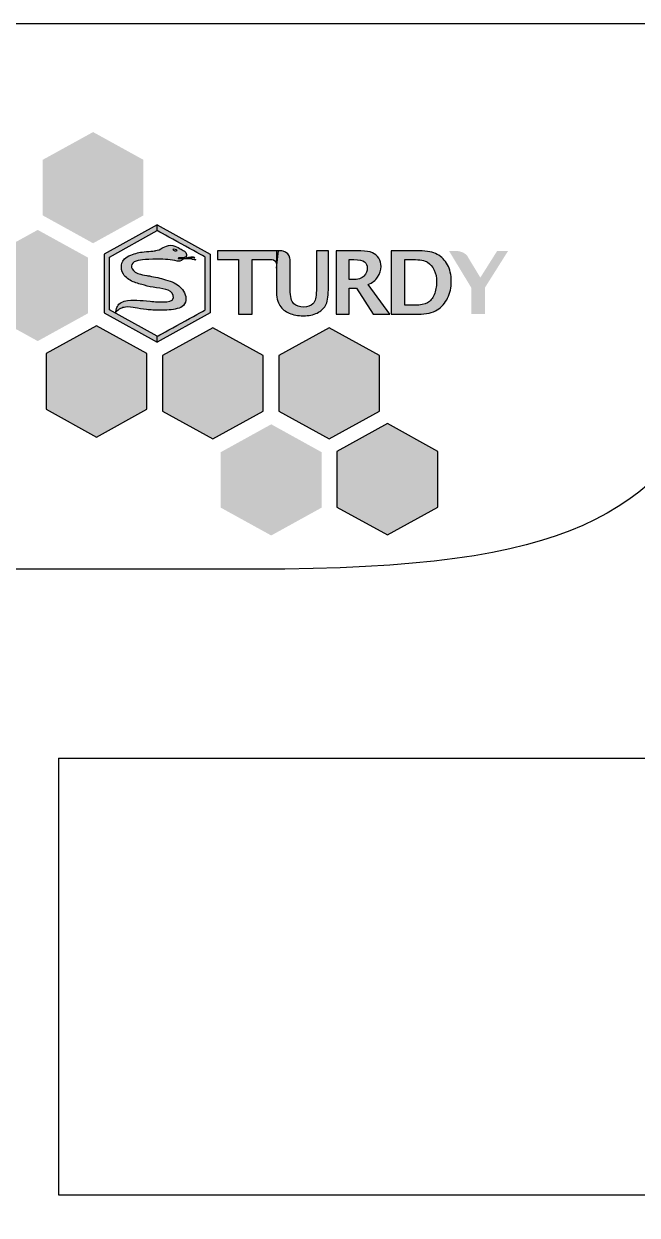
# Model space of a CAD drawing. Header units: millimetres. Extents: x -203524 to 13185, y 0 to 34178.
# Drawn here: x 6114.3 to 6195.7, y 3988.8 to 4147 of the extents above; entities that cross this region are included whole.
import ezdxf

# ---------------------------------------------------------------- set-up
doc = ezdxf.new("R2010")
doc.units = ezdxf.units.MM
doc.header["$MEASUREMENT"] = 0
doc.layers.get('0').update_dxf_attribs({"lineweight": 25})

msp = doc.modelspace()

# ---------------------------------------------------------------- hatches: boundary and pattern name
h = msp.add_hatch(color=256)
edge = h.paths.add_edge_path()
edge.add_spline(control_points=[(6116.789, 4128.912), (6116.789, 4128.912), (6116.798, 4121.531), (6116.798, 4121.531)], knot_values=[-0.8333333, -0.8333333, -0.8333333, -0.8333333, -0.6666667, -0.6666667, -0.6666667, -0.6666667], degree=3, periodic=0)
edge.add_spline(control_points=[(6116.798, 4121.531), (6116.798, 4121.531), (6123.48, 4117.836), (6123.48, 4117.836)], knot_values=[-0.6666667, -0.6666667, -0.6666667, -0.6666667, -0.5, -0.5, -0.5, -0.5], degree=3, periodic=0)
edge.add_spline(control_points=[(6123.48, 4117.836), (6123.48, 4117.836), (6130.163, 4121.531), (6130.163, 4121.531)], knot_values=[-0.5, -0.5, -0.5, -0.5, -0.3333333, -0.3333333, -0.3333333, -0.3333333], degree=3, periodic=0)
edge.add_spline(control_points=[(6130.163, 4121.531), (6130.163, 4121.531), (6130.163, 4128.912), (6130.163, 4128.912)], knot_values=[-0.3333333, -0.3333333, -0.3333333, -0.3333333, -0.1666667, -0.1666667, -0.1666667, -0.1666667], degree=3, periodic=0)
edge.add_spline(control_points=[(6130.163, 4128.912), (6130.163, 4128.912), (6123.48, 4132.599), (6123.48, 4132.599)], knot_values=[-0.1666667, -0.1666667, -0.1666667, -0.1666667, 0, 0, 0, 0], degree=3, periodic=0)
edge.add_spline(control_points=[(6123.48, 4132.599), (6123.48, 4132.599), (6116.789, 4128.912), (6116.789, 4128.912)], knot_values=[-1, -1, -1, -1, -0.8333333, -0.8333333, -0.8333333, -0.8333333], degree=3, periodic=0)
h = msp.add_hatch(color=256)
edge = h.paths.add_edge_path()
edge.add_spline(control_points=[(6109.444, 4115.919), (6109.444, 4115.919), (6109.444, 4108.538), (6109.444, 4108.538)], knot_values=[-0.8333333, -0.8333333, -0.8333333, -0.8333333, -0.6666667, -0.6666667, -0.6666667, -0.6666667], degree=3, periodic=0)
edge.add_spline(control_points=[(6109.444, 4108.538), (6109.444, 4108.538), (6116.131, 4104.842), (6116.131, 4104.842)], knot_values=[-0.6666667, -0.6666667, -0.6666667, -0.6666667, -0.5, -0.5, -0.5, -0.5], degree=3, periodic=0)
edge.add_spline(control_points=[(6116.131, 4104.842), (6116.131, 4104.842), (6122.819, 4108.538), (6122.819, 4108.538)], knot_values=[-0.5, -0.5, -0.5, -0.5, -0.3333333, -0.3333333, -0.3333333, -0.3333333], degree=3, periodic=0)
edge.add_spline(control_points=[(6122.819, 4108.538), (6122.819, 4108.538), (6122.819, 4115.919), (6122.819, 4115.919)], knot_values=[-0.3333333, -0.3333333, -0.3333333, -0.3333333, -0.1666667, -0.1666667, -0.1666667, -0.1666667], degree=3, periodic=0)
edge.add_spline(control_points=[(6122.819, 4115.919), (6122.819, 4115.919), (6116.131, 4119.606), (6116.131, 4119.606)], knot_values=[-0.1666667, -0.1666667, -0.1666667, -0.1666667, 0, 0, 0, 0], degree=3, periodic=0)
edge.add_spline(control_points=[(6116.131, 4119.606), (6116.131, 4119.606), (6109.444, 4115.919), (6109.444, 4115.919)], knot_values=[-1, -1, -1, -1, -0.8333333, -0.8333333, -0.8333333, -0.8333333], degree=3, periodic=0)
h = msp.add_hatch(color=256)
edge = h.paths.add_edge_path()
edge.add_spline(control_points=[(6124.954, 4116.381), (6124.954, 4116.381), (6132.006, 4120.277), (6132.006, 4120.277), (6132.006, 4120.277), (6132.006, 4120.277), (6132.006, 4119.512), (6132.006, 4119.512), (6132.006, 4119.512), (6132.006, 4119.512), (6125.651, 4116.002), (6125.651, 4116.002), (6125.651, 4116.002), (6125.651, 4116.002), (6125.651, 4108.981), (6125.651, 4108.981), (6125.651, 4108.981), (6125.651, 4108.981), (6132.006, 4105.48), (6132.006, 4105.48), (6132.006, 4105.48), (6132.006, 4105.48), (6132.006, 4104.713), (6132.006, 4104.713), (6132.006, 4104.713), (6132.006, 4104.713), (6124.954, 4108.603), (6124.954, 4108.603), (6124.954, 4108.603), (6124.954, 4108.603), (6124.954, 4116.381), (6124.954, 4116.381)], knot_values=[0, 0, 0, 0, 0.125, 0.125, 0.125, 0.125, 0.25, 0.25, 0.25, 0.25, 0.375, 0.375, 0.375, 0.375, 0.5, 0.5, 0.5, 0.5, 0.625, 0.625, 0.625, 0.625, 0.75, 0.75, 0.75, 0.75, 0.875, 0.875, 0.875, 0.875, 1, 1, 1, 1], degree=3, periodic=1)
h = msp.add_hatch(color=256)
edge = h.paths.add_edge_path()
edge.add_spline(control_points=[(6132.006, 4104.713), (6132.006, 4104.713), (6139.029, 4108.603), (6139.029, 4108.603), (6139.029, 4108.603), (6139.029, 4108.603), (6139.029, 4116.381), (6139.029, 4116.381), (6139.029, 4116.381), (6139.029, 4116.381), (6132.006, 4120.277), (6132.006, 4120.277), (6132.006, 4120.277), (6132.006, 4120.277), (6132.006, 4119.512), (6132.006, 4119.512), (6132.006, 4119.512), (6132.322, 4119.335), (6138.026, 4116.178), (6138.333, 4116.002), (6138.333, 4116.002), (6138.333, 4115.648), (6138.342, 4109.335), (6138.342, 4108.981), (6138.342, 4108.981), (6138.026, 4108.805), (6132.322, 4105.657), (6132.006, 4105.48), (6132.006, 4105.48), (6132.006, 4105.48), (6132.006, 4104.713), (6132.006, 4104.713)], knot_values=[0, 0, 0, 0, 0.125, 0.125, 0.125, 0.125, 0.25, 0.25, 0.25, 0.25, 0.375, 0.375, 0.375, 0.375, 0.5, 0.5, 0.5, 0.5, 0.625, 0.625, 0.625, 0.625, 0.75, 0.75, 0.75, 0.75, 0.875, 0.875, 0.875, 0.875, 1, 1, 1, 1], degree=3, periodic=1)
h = msp.add_hatch(color=256)
edge = h.paths.add_edge_path(flags=16)
edge.add_spline(control_points=[(6134.336, 4116.848), (6134.252, 4116.869), (6134.055, 4116.933), (6134.073, 4116.999), (6134.073, 4116.999), (6134.091, 4117.065), (6134.299, 4117.049), (6134.386, 4117.025), (6134.386, 4117.025), (6134.461, 4117.004), (6134.662, 4116.95), (6134.655, 4116.871), (6134.655, 4116.871), (6134.648, 4116.791), (6134.419, 4116.827), (6134.336, 4116.848)], knot_values=[0, 0, 0, 0, 0.25, 0.25, 0.25, 0.25, 0.5, 0.5, 0.5, 0.5, 0.75, 0.75, 0.75, 0.75, 1, 1, 1, 1], degree=3, periodic=1)
edge = h.paths.add_edge_path()
edge.add_spline(control_points=[(6136.648, 4115.778), (6136.778, 4115.722), (6137.051, 4115.643), (6137.118, 4115.646)], knot_values=[-1, -1, -1, -1, -0.9787234, -0.9787234, -0.9787234, -0.9787234], degree=3, periodic=0)
edge.add_spline(control_points=[(6137.118, 4115.646), (6137.118, 4115.646), (6136.778, 4115.658), (6136.673, 4115.694), (6136.673, 4115.694), (6136.569, 4115.73), (6136.326, 4115.786), (6136.125, 4115.782), (6136.125, 4115.782), (6135.923, 4115.778), (6135.49, 4115.721), (6135.344, 4115.672), (6135.344, 4115.672), (6135.344, 4115.672), (6135.227, 4115.359), (6134.658, 4115.473), (6134.658, 4115.473), (6134.248, 4115.556), (6133.816, 4115.61), (6133.418, 4115.658), (6133.418, 4115.658), (6133.02, 4115.706), (6132.5, 4115.75), (6131.897, 4115.722), (6131.897, 4115.722), (6131.294, 4115.694), (6130.435, 4115.686), (6130.049, 4115.642), (6130.049, 4115.642), (6129.664, 4115.598), (6129.249, 4115.546), (6128.948, 4115.361), (6128.948, 4115.361), (6128.646, 4115.177), (6128.524, 4114.864), (6128.579, 4114.628), (6128.579, 4114.628), (6128.633, 4114.392), (6128.897, 4114.023), (6129.417, 4113.839), (6129.417, 4113.839), (6129.936, 4113.654), (6130.2, 4113.638), (6130.594, 4113.562), (6130.594, 4113.562), (6130.988, 4113.486), (6131.939, 4113.31), (6132.576, 4113.145), (6132.576, 4113.145), (6133.213, 4112.981), (6134.227, 4112.677), (6134.671, 4112.332), (6134.671, 4112.332), (6135.115, 4111.987), (6135.655, 4111.447), (6135.781, 4110.745), (6135.781, 4110.745), (6135.907, 4110.044), (6135.538, 4109.387), (6134.889, 4109.215), (6134.889, 4109.215), (6134.239, 4109.042), (6133.569, 4108.922), (6132.597, 4108.93), (6132.597, 4108.93), (6131.625, 4108.938), (6131.11, 4108.966), (6130.586, 4109.026), (6130.586, 4109.026), (6130.062, 4109.087), (6129.438, 4109.191), (6129.073, 4109.255), (6129.073, 4109.255), (6128.709, 4109.319), (6128.202, 4109.431), (6127.766, 4109.355), (6127.766, 4109.355), (6127.33, 4109.279), (6126.92, 4109.167), (6126.455, 4108.642), (6126.455, 4108.642), (6126.455, 4108.642), (6126.522, 4108.798), (6126.606, 4109.171), (6126.606, 4109.171), (6126.689, 4109.543), (6127.012, 4109.968), (6127.624, 4110.144), (6127.624, 4110.144), (6128.235, 4110.321), (6128.713, 4110.309), (6129.283, 4110.273), (6129.283, 4110.273), (6129.853, 4110.236), (6130.406, 4110.192), (6131.042, 4110.136), (6131.042, 4110.136), (6131.679, 4110.08), (6132.417, 4110.016), (6132.873, 4110.044), (6132.873, 4110.044), (6133.33, 4110.072), (6134.063, 4110.096), (6134.139, 4110.565), (6134.139, 4110.565), (6134.214, 4111.034), (6133.887, 4111.427), (6133.46, 4111.599), (6133.46, 4111.599), (6133.033, 4111.771), (6132.479, 4111.839), (6131.893, 4111.919), (6131.893, 4111.919), (6131.306, 4111.999), (6130.779, 4112.124), (6130.309, 4112.252), (6130.309, 4112.252), (6129.84, 4112.38), (6129.27, 4112.524), (6128.78, 4112.733), (6128.78, 4112.733), (6128.29, 4112.941), (6127.787, 4113.302), (6127.511, 4113.722), (6127.511, 4113.722), (6127.234, 4114.143), (6127.213, 4114.624), (6127.23, 4114.92), (6127.23, 4114.92), (6127.247, 4115.217), (6127.427, 4115.702), (6128.017, 4116.038), (6128.017, 4116.038), (6128.608, 4116.375), (6129.249, 4116.543), (6129.765, 4116.631), (6129.765, 4116.631), (6130.28, 4116.72), (6131.523, 4116.789), (6131.718, 4116.835), (6131.718, 4116.835), (6131.75, 4116.842), (6132.182, 4116.909), (6132.459, 4117.091), (6132.459, 4117.091), (6132.735, 4117.273), (6133.636, 4117.793), (6134.327, 4117.461), (6134.327, 4117.461), (6135.018, 4117.128), (6135.125, 4117.069), (6135.625, 4116.766), (6135.625, 4116.766), (6135.901, 4116.597), (6135.956, 4116.109), (6135.798, 4116.01), (6135.798, 4116.01), (6135.614, 4115.896), (6135.487, 4115.92), (6135.487, 4115.92), (6135.487, 4115.92), (6135.487, 4115.92), (6135.106, 4115.922), (6134.977, 4115.902), (6134.977, 4115.902), (6134.847, 4115.882), (6134.633, 4115.814), (6134.834, 4115.806), (6134.834, 4115.806), (6135.035, 4115.798), (6135.534, 4115.79), (6135.894, 4115.89), (6135.894, 4115.89), (6136.254, 4115.99), (6136.689, 4116.118), (6136.993, 4115.92)], knot_values=[-0.9787234, -0.9787234, -0.9787234, -0.9787234, -0.9574468, -0.9574468, -0.9574468, -0.9574468, -0.9361702, -0.9361702, -0.9361702, -0.9361702, -0.9148936, -0.9148936, -0.9148936, -0.9148936, -0.893617, -0.893617, -0.893617, -0.893617, -0.8723404, -0.8723404, -0.8723404, -0.8723404, -0.8510638, -0.8510638, -0.8510638, -0.8510638, -0.8297872, -0.8297872, -0.8297872, -0.8297872, -0.8085106, -0.8085106, -0.8085106, -0.8085106, -0.787234, -0.787234, -0.787234, -0.787234, -0.7659574, -0.7659574, -0.7659574, -0.7659574, -0.7446809, -0.7446809, -0.7446809, -0.7446809, -0.7234043, -0.7234043, -0.7234043, -0.7234043, -0.7021277, -0.7021277, -0.7021277, -0.7021277, -0.6808511, -0.6808511, -0.6808511, -0.6808511, -0.6595745, -0.6595745, -0.6595745, -0.6595745, -0.6382979, -0.6382979, -0.6382979, -0.6382979, -0.6170213, -0.6170213, -0.6170213, -0.6170213, -0.5957447, -0.5957447, -0.5957447, -0.5957447, -0.5744681, -0.5744681, -0.5744681, -0.5744681, -0.5531915, -0.5531915, -0.5531915, -0.5531915, -0.5319149, -0.5319149, -0.5319149, -0.5319149, -0.5106383, -0.5106383, -0.5106383, -0.5106383, -0.4893617, -0.4893617, -0.4893617, -0.4893617, -0.4680851, -0.4680851, -0.4680851, -0.4680851, -0.4468085, -0.4468085, -0.4468085, -0.4468085, -0.4255319, -0.4255319, -0.4255319, -0.4255319, -0.4042553, -0.4042553, -0.4042553, -0.4042553, -0.3829787, -0.3829787, -0.3829787, -0.3829787, -0.3617021, -0.3617021, -0.3617021, -0.3617021, -0.3404255, -0.3404255, -0.3404255, -0.3404255, -0.3191489, -0.3191489, -0.3191489, -0.3191489, -0.2978723, -0.2978723, -0.2978723, -0.2978723, -0.2765957, -0.2765957, -0.2765957, -0.2765957, -0.2553191, -0.2553191, -0.2553191, -0.2553191, -0.2340426, -0.2340426, -0.2340426, -0.2340426, -0.212766, -0.212766, -0.212766, -0.212766, -0.1914894, -0.1914894, -0.1914894, -0.1914894, -0.1702128, -0.1702128, -0.1702128, -0.1702128, -0.1489362, -0.1489362, -0.1489362, -0.1489362, -0.1276596, -0.1276596, -0.1276596, -0.1276596, -0.106383, -0.106383, -0.106383, -0.106383, -0.0851064, -0.0851064, -0.0851064, -0.0851064, -0.0638298, -0.0638298, -0.0638298, -0.0638298, -0.0425532, -0.0425532, -0.0425532, -0.0425532], degree=3, periodic=0)
edge.add_spline(control_points=[(6136.993, 4115.92), (6136.993, 4115.92), (6136.711, 4116.03), (6136.221, 4115.878), (6136.221, 4115.878), (6136.221, 4115.878), (6136.519, 4115.834), (6136.648, 4115.778)], knot_values=[-0.0425532, -0.0425532, -0.0425532, -0.0425532, -0.0212766, -0.0212766, -0.0212766, -0.0212766, 0, 0, 0, 0], degree=3, periodic=0)
h = msp.add_hatch(color=256)
edge = h.paths.add_edge_path()
edge.add_spline(control_points=[(6142.779, 4108.419), (6142.779, 4108.419), (6142.779, 4115.66), (6142.779, 4115.66), (6142.779, 4115.66), (6142.779, 4115.66), (6139.973, 4115.66), (6139.973, 4115.66), (6139.973, 4115.66), (6139.973, 4115.66), (6139.973, 4116.819), (6139.973, 4116.819), (6139.973, 4116.819), (6139.973, 4116.819), (6148.083, 4116.819), (6148.083, 4116.819), (6148.083, 4116.819), (6148.083, 4116.819), (6147.832, 4114.51), (6147.832, 4114.51), (6147.832, 4114.51), (6147.832, 4114.51), (6147.883, 4115.305), (6147.605, 4115.503), (6147.605, 4115.503), (6147.328, 4115.7), (6147.06, 4115.66), (6147.06, 4115.66), (6147.06, 4115.66), (6147.06, 4115.66), (6146.819, 4115.66), (6146.819, 4115.66), (6146.819, 4115.66), (6146.819, 4115.66), (6144.603, 4115.66), (6144.603, 4115.66), (6144.603, 4115.66), (6144.603, 4115.66), (6144.603, 4108.419), (6144.603, 4108.419), (6144.603, 4108.419), (6144.603, 4108.419), (6142.779, 4108.419), (6142.779, 4108.419)], knot_values=[0, 0, 0, 0, 0.0909091, 0.0909091, 0.0909091, 0.0909091, 0.1818182, 0.1818182, 0.1818182, 0.1818182, 0.2727273, 0.2727273, 0.2727273, 0.2727273, 0.3636364, 0.3636364, 0.3636364, 0.3636364, 0.4545455, 0.4545455, 0.4545455, 0.4545455, 0.5454545, 0.5454545, 0.5454545, 0.5454545, 0.6363636, 0.6363636, 0.6363636, 0.6363636, 0.7272727, 0.7272727, 0.7272727, 0.7272727, 0.8181818, 0.8181818, 0.8181818, 0.8181818, 0.9090909, 0.9090909, 0.9090909, 0.9090909, 1, 1, 1, 1], degree=3, periodic=1)
h = msp.add_hatch(color=256)
edge = h.paths.add_edge_path()
edge.add_spline(control_points=[(6147.81, 4116.819), (6147.81, 4116.819), (6148.424, 4116.819), (6148.424, 4116.819), (6148.424, 4116.819), (6148.424, 4116.819), (6148.932, 4116.851), (6149.325, 4116.435), (6149.325, 4116.435), (6149.683, 4116.056), (6149.635, 4115.589), (6149.635, 4115.589), (6149.635, 4115.589), (6149.635, 4115.589), (6149.635, 4111.665), (6149.635, 4111.665), (6149.635, 4111.665), (6149.635, 4110.732), (6149.8, 4110.114), (6150.13, 4109.811), (6150.13, 4109.811), (6150.461, 4109.508), (6150.89, 4109.357), (6151.416, 4109.357), (6151.416, 4109.357), (6151.935, 4109.357), (6152.347, 4109.506), (6152.654, 4109.806), (6152.654, 4109.806), (6152.961, 4110.106), (6153.114, 4110.683), (6153.114, 4111.54), (6153.114, 4111.54), (6153.114, 4111.54), (6153.114, 4116.819), (6153.114, 4116.819), (6153.114, 4116.819), (6153.114, 4116.819), (6154.707, 4116.819), (6154.707, 4116.819), (6154.707, 4116.819), (6154.707, 4116.819), (6154.707, 4111.659), (6154.707, 4111.659), (6154.707, 4111.659), (6154.707, 4110.686), (6154.579, 4109.989), (6154.324, 4109.567), (6154.324, 4109.567), (6154.069, 4109.145), (6153.699, 4108.813), (6153.217, 4108.57), (6153.217, 4108.57), (6152.735, 4108.329), (6152.122, 4108.207), (6151.383, 4108.207), (6151.383, 4108.207), (6150.654, 4108.207), (6150.03, 4108.32), (6149.507, 4108.544), (6149.507, 4108.544), (6148.986, 4108.77), (6148.571, 4109.105), (6148.266, 4109.549), (6148.266, 4109.549), (6147.963, 4109.994), (6147.81, 4110.703), (6147.81, 4111.676), (6147.81, 4111.676), (6147.81, 4111.676), (6147.81, 4116.819), (6147.81, 4116.819)], knot_values=[0, 0, 0, 0, 0.0555556, 0.0555556, 0.0555556, 0.0555556, 0.1111111, 0.1111111, 0.1111111, 0.1111111, 0.1666667, 0.1666667, 0.1666667, 0.1666667, 0.2222222, 0.2222222, 0.2222222, 0.2222222, 0.2777778, 0.2777778, 0.2777778, 0.2777778, 0.3333333, 0.3333333, 0.3333333, 0.3333333, 0.3888889, 0.3888889, 0.3888889, 0.3888889, 0.4444444, 0.4444444, 0.4444444, 0.4444444, 0.5, 0.5, 0.5, 0.5, 0.5555556, 0.5555556, 0.5555556, 0.5555556, 0.6111111, 0.6111111, 0.6111111, 0.6111111, 0.6666667, 0.6666667, 0.6666667, 0.6666667, 0.7222222, 0.7222222, 0.7222222, 0.7222222, 0.7777778, 0.7777778, 0.7777778, 0.7777778, 0.8333333, 0.8333333, 0.8333333, 0.8333333, 0.8888889, 0.8888889, 0.8888889, 0.8888889, 0.9444444, 0.9444444, 0.9444444, 0.9444444, 1, 1, 1, 1], degree=3, periodic=1)
h = msp.add_hatch(color=256)
edge = h.paths.add_edge_path(flags=16)
edge.add_spline(control_points=[(6157.454, 4113.007), (6157.454, 4113.007), (6157.872, 4113.007), (6157.872, 4113.007), (6157.872, 4113.007), (6158.622, 4113.007), (6159.143, 4113.164), (6159.433, 4113.479), (6159.433, 4113.479), (6159.723, 4113.793), (6159.87, 4114.148), (6159.87, 4114.546), (6159.87, 4114.546), (6159.87, 4114.89), (6159.752, 4115.164), (6159.518, 4115.366), (6159.518, 4115.366), (6159.284, 4115.568), (6158.808, 4115.67), (6158.09, 4115.67), (6158.09, 4115.67), (6158.09, 4115.67), (6157.454, 4115.67), (6157.454, 4115.67), (6157.454, 4115.67), (6157.454, 4115.67), (6157.454, 4113.007), (6157.454, 4113.007)], knot_values=[0, 0, 0, 0, 0.1428571, 0.1428571, 0.1428571, 0.1428571, 0.2857143, 0.2857143, 0.2857143, 0.2857143, 0.4285714, 0.4285714, 0.4285714, 0.4285714, 0.5714286, 0.5714286, 0.5714286, 0.5714286, 0.7142857, 0.7142857, 0.7142857, 0.7142857, 0.8571429, 0.8571429, 0.8571429, 0.8571429, 1, 1, 1, 1], degree=3, periodic=1)
edge = h.paths.add_edge_path()
edge.add_spline(control_points=[(6155.736, 4108.419), (6155.736, 4108.419), (6155.736, 4116.819), (6155.736, 4116.819), (6155.736, 4116.819), (6155.736, 4116.819), (6159.019, 4116.819), (6159.019, 4116.819), (6159.019, 4116.819), (6159.692, 4116.819), (6160.204, 4116.739), (6160.556, 4116.579), (6160.556, 4116.579), (6160.907, 4116.418), (6161.185, 4116.174), (6161.388, 4115.847), (6161.388, 4115.847), (6161.591, 4115.52), (6161.694, 4115.15), (6161.694, 4114.738), (6161.694, 4114.738), (6161.694, 4114.247), (6161.544, 4113.782), (6161.249, 4113.346), (6161.249, 4113.346), (6160.952, 4112.909), (6160.533, 4112.576), (6159.992, 4112.345), (6159.992, 4112.345), (6159.992, 4112.345), (6162.858, 4108.419), (6162.858, 4108.419), (6162.858, 4108.419), (6162.858, 4108.419), (6160.636, 4108.419), (6160.636, 4108.419), (6160.636, 4108.419), (6160.636, 4108.419), (6158.447, 4111.858), (6158.447, 4111.858), (6158.447, 4111.858), (6158.447, 4111.858), (6157.454, 4111.858), (6157.454, 4111.858), (6157.454, 4111.858), (6157.454, 4111.858), (6157.454, 4108.419), (6157.454, 4108.419), (6157.454, 4108.419), (6157.454, 4108.419), (6155.736, 4108.419), (6155.736, 4108.419)], knot_values=[0, 0, 0, 0, 0.0769231, 0.0769231, 0.0769231, 0.0769231, 0.1538462, 0.1538462, 0.1538462, 0.1538462, 0.2307692, 0.2307692, 0.2307692, 0.2307692, 0.3076923, 0.3076923, 0.3076923, 0.3076923, 0.3846154, 0.3846154, 0.3846154, 0.3846154, 0.4615385, 0.4615385, 0.4615385, 0.4615385, 0.5384615, 0.5384615, 0.5384615, 0.5384615, 0.6153846, 0.6153846, 0.6153846, 0.6153846, 0.6923077, 0.6923077, 0.6923077, 0.6923077, 0.7692308, 0.7692308, 0.7692308, 0.7692308, 0.8461538, 0.8461538, 0.8461538, 0.8461538, 0.9230769, 0.9230769, 0.9230769, 0.9230769, 1, 1, 1, 1], degree=3, periodic=1)
h = msp.add_hatch(color=256)
edge = h.paths.add_edge_path(flags=16)
edge.add_spline(control_points=[(6164.848, 4109.608), (6164.848, 4109.608), (6166.214, 4109.608), (6166.214, 4109.608), (6166.214, 4109.608), (6166.926, 4109.608), (6167.472, 4109.715), (6167.85, 4109.927), (6167.85, 4109.927), (6168.228, 4110.139), (6168.527, 4110.498), (6168.747, 4111.004), (6168.747, 4111.004), (6168.965, 4111.509), (6169.076, 4112.072), (6169.076, 4112.693), (6169.076, 4112.693), (6169.076, 4113.288), (6168.97, 4113.814), (6168.755, 4114.272), (6168.755, 4114.272), (6168.542, 4114.731), (6168.246, 4115.078), (6167.868, 4115.315), (6167.868, 4115.315), (6167.49, 4115.551), (6166.852, 4115.67), (6165.952, 4115.67), (6165.952, 4115.67), (6165.952, 4115.67), (6164.848, 4115.67), (6164.848, 4115.67), (6164.848, 4115.67), (6164.848, 4115.67), (6164.848, 4109.608), (6164.848, 4109.608)], knot_values=[0, 0, 0, 0, 0.1111111, 0.1111111, 0.1111111, 0.1111111, 0.2222222, 0.2222222, 0.2222222, 0.2222222, 0.3333333, 0.3333333, 0.3333333, 0.3333333, 0.4444444, 0.4444444, 0.4444444, 0.4444444, 0.5555556, 0.5555556, 0.5555556, 0.5555556, 0.6666667, 0.6666667, 0.6666667, 0.6666667, 0.7777778, 0.7777778, 0.7777778, 0.7777778, 0.8888889, 0.8888889, 0.8888889, 0.8888889, 1, 1, 1, 1], degree=3, periodic=1)
edge = h.paths.add_edge_path()
edge.add_spline(control_points=[(6163.024, 4108.419), (6163.024, 4108.419), (6163.024, 4116.819), (6163.024, 4116.819), (6163.024, 4116.819), (6163.024, 4116.819), (6166.804, 4116.819), (6166.804, 4116.819), (6166.804, 4116.819), (6167.816, 4116.819), (6168.604, 4116.664), (6169.167, 4116.354), (6169.167, 4116.354), (6169.732, 4116.044), (6170.181, 4115.587), (6170.515, 4114.983), (6170.515, 4114.983), (6170.849, 4114.38), (6171.017, 4113.65), (6171.017, 4112.796), (6171.017, 4112.796), (6171.017, 4111.959), (6170.857, 4111.211), (6170.539, 4110.553), (6170.539, 4110.553), (6170.221, 4109.895), (6169.757, 4109.374), (6169.148, 4108.992), (6169.148, 4108.992), (6168.539, 4108.609), (6167.703, 4108.419), (6166.644, 4108.419), (6166.644, 4108.419), (6166.644, 4108.419), (6163.024, 4108.419), (6163.024, 4108.419)], knot_values=[0, 0, 0, 0, 0.1111111, 0.1111111, 0.1111111, 0.1111111, 0.2222222, 0.2222222, 0.2222222, 0.2222222, 0.3333333, 0.3333333, 0.3333333, 0.3333333, 0.4444444, 0.4444444, 0.4444444, 0.4444444, 0.5555556, 0.5555556, 0.5555556, 0.5555556, 0.6666667, 0.6666667, 0.6666667, 0.6666667, 0.7777778, 0.7777778, 0.7777778, 0.7777778, 0.8888889, 0.8888889, 0.8888889, 0.8888889, 1, 1, 1, 1], degree=3, periodic=1)
h = msp.add_hatch(color=256)
edge = h.paths.add_edge_path()
edge.add_spline(control_points=[(6170.719, 4116.819), (6170.719, 4116.819), (6173.672, 4111.938), (6173.672, 4111.938)], knot_values=[-0.1818182, -0.1818182, -0.1818182, -0.1818182, -0.0909091, -0.0909091, -0.0909091, -0.0909091], degree=3, periodic=0)
edge.add_spline(control_points=[(6173.672, 4111.938), (6173.672, 4111.938), (6173.672, 4108.419), (6173.672, 4108.419)], knot_values=[-0.0909091, -0.0909091, -0.0909091, -0.0909091, 0, 0, 0, 0], degree=3, periodic=0)
edge.add_spline(control_points=[(6173.672, 4108.419), (6173.672, 4108.419), (6175.496, 4108.419), (6175.496, 4108.419)], knot_values=[-1, -1, -1, -1, -0.9090909, -0.9090909, -0.9090909, -0.9090909], degree=3, periodic=0)
edge.add_spline(control_points=[(6175.496, 4108.419), (6175.496, 4108.419), (6175.496, 4111.949), (6175.496, 4111.949)], knot_values=[-0.9090909, -0.9090909, -0.9090909, -0.9090909, -0.8181818, -0.8181818, -0.8181818, -0.8181818], degree=3, periodic=0)
edge.add_spline(control_points=[(6175.496, 4111.949), (6175.496, 4111.949), (6178.564, 4116.819), (6178.564, 4116.819)], knot_values=[-0.8181818, -0.8181818, -0.8181818, -0.8181818, -0.7272727, -0.7272727, -0.7272727, -0.7272727], degree=3, periodic=0)
edge.add_spline(control_points=[(6178.564, 4116.819), (6178.564, 4116.819), (6177.115, 4116.819), (6177.115, 4116.819)], knot_values=[-0.7272727, -0.7272727, -0.7272727, -0.7272727, -0.6363636, -0.6363636, -0.6363636, -0.6363636], degree=3, periodic=0)
edge.add_spline(control_points=[(6177.115, 4116.819), (6177.115, 4116.819), (6174.88, 4113.274), (6174.88, 4113.274)], knot_values=[-0.6363636, -0.6363636, -0.6363636, -0.6363636, -0.5454545, -0.5454545, -0.5454545, -0.5454545], degree=3, periodic=0)
edge.add_spline(control_points=[(6174.88, 4113.274), (6174.88, 4113.274), (6173.281, 4115.918), (6173.281, 4115.918)], knot_values=[-0.5454545, -0.5454545, -0.5454545, -0.5454545, -0.4545455, -0.4545455, -0.4545455, -0.4545455], degree=3, periodic=0)
edge.add_spline(control_points=[(6173.281, 4115.918), (6173.281, 4115.918), (6173.118, 4116.344), (6172.611, 4116.596)], knot_values=[-0.4545455, -0.4545455, -0.4545455, -0.4545455, -0.3636364, -0.3636364, -0.3636364, -0.3636364], degree=3, periodic=0)
edge.add_spline(control_points=[(6172.611, 4116.596), (6172.104, 4116.848), (6171.421, 4116.819), (6171.421, 4116.819)], knot_values=[-0.3636364, -0.3636364, -0.3636364, -0.3636364, -0.27273, -0.27273, -0.27273, -0.27273], degree=3, periodic=0)
edge.add_spline(control_points=[(6171.421, 4116.819), (6171.421, 4116.819), (6171.421, 4116.819), (6171.421, 4116.819)], knot_values=[-0.27273, -0.27273, -0.27273, -0.27273, -0.2727286, -0.2727286, -0.2727286, -0.2727286], degree=3, periodic=0)
edge.add_spline(control_points=[(6171.421, 4116.819), (6171.421, 4116.819), (6171.421, 4116.819), (6171.421, 4116.819)], knot_values=[-0.2727286, -0.2727286, -0.2727286, -0.2727286, -0.2727273, -0.2727273, -0.2727273, -0.2727273], degree=3, periodic=0)
edge.add_spline(control_points=[(6171.421, 4116.819), (6171.421, 4116.819), (6170.719, 4116.819), (6170.719, 4116.819)], knot_values=[-0.2727273, -0.2727273, -0.2727273, -0.2727273, -0.1818182, -0.1818182, -0.1818182, -0.1818182], degree=3, periodic=0)
h = msp.add_hatch(color=256)
edge = h.paths.add_edge_path()
edge.add_spline(control_points=[(6123.937, 4106.869), (6123.937, 4106.869), (6130.619, 4103.183), (6130.619, 4103.183), (6130.619, 4103.183), (6130.619, 4103.183), (6130.619, 4095.793), (6130.619, 4095.793), (6130.619, 4095.793), (6130.619, 4095.793), (6123.937, 4092.106), (6123.937, 4092.106), (6123.937, 4092.106), (6123.937, 4092.106), (6117.255, 4095.793), (6117.255, 4095.793), (6117.255, 4095.793), (6117.255, 4095.793), (6117.246, 4103.174), (6117.246, 4103.174), (6117.246, 4103.174), (6117.246, 4103.174), (6123.937, 4106.869), (6123.937, 4106.869)], knot_values=[0, 0, 0, 0, 0.1666667, 0.1666667, 0.1666667, 0.1666667, 0.3333333, 0.3333333, 0.3333333, 0.3333333, 0.5, 0.5, 0.5, 0.5, 0.6666667, 0.6666667, 0.6666667, 0.6666667, 0.8333333, 0.8333333, 0.8333333, 0.8333333, 1, 1, 1, 1], degree=3, periodic=1)
h = msp.add_hatch(color=256)
edge = h.paths.add_edge_path()
edge.add_spline(control_points=[(6139.356, 4106.613), (6139.356, 4106.613), (6146.047, 4102.926), (6146.047, 4102.926), (6146.047, 4102.926), (6146.047, 4102.926), (6146.047, 4095.536), (6146.047, 4095.536), (6146.047, 4095.536), (6146.047, 4095.536), (6139.356, 4091.849), (6139.356, 4091.849), (6139.356, 4091.849), (6139.356, 4091.849), (6132.673, 4095.536), (6132.673, 4095.536), (6132.673, 4095.536), (6132.673, 4095.536), (6132.673, 4102.917), (6132.673, 4102.917), (6132.673, 4102.917), (6132.673, 4102.917), (6139.356, 4106.613), (6139.356, 4106.613)], knot_values=[0, 0, 0, 0, 0.1666667, 0.1666667, 0.1666667, 0.1666667, 0.3333333, 0.3333333, 0.3333333, 0.3333333, 0.5, 0.5, 0.5, 0.5, 0.6666667, 0.6666667, 0.6666667, 0.6666667, 0.8333333, 0.8333333, 0.8333333, 0.8333333, 1, 1, 1, 1], degree=3, periodic=1)
h = msp.add_hatch(color=256)
edge = h.paths.add_edge_path()
edge.add_spline(control_points=[(6162.542, 4093.88), (6162.542, 4093.88), (6169.224, 4090.18), (6169.224, 4090.18), (6169.224, 4090.18), (6169.224, 4090.18), (6169.224, 4082.807), (6169.224, 4082.807), (6169.224, 4082.807), (6169.224, 4082.807), (6162.542, 4079.117), (6162.542, 4079.117), (6162.542, 4079.117), (6162.542, 4079.117), (6155.85, 4082.807), (6155.85, 4082.807), (6155.85, 4082.807), (6155.85, 4082.807), (6155.85, 4090.18), (6155.85, 4090.18), (6155.85, 4090.18), (6155.85, 4090.18), (6162.542, 4093.88), (6162.542, 4093.88)], knot_values=[0, 0, 0, 0, 0.1666667, 0.1666667, 0.1666667, 0.1666667, 0.3333333, 0.3333333, 0.3333333, 0.3333333, 0.5, 0.5, 0.5, 0.5, 0.6666667, 0.6666667, 0.6666667, 0.6666667, 0.8333333, 0.8333333, 0.8333333, 0.8333333, 1, 1, 1, 1], degree=3, periodic=1)
edge = h.paths.add_edge_path()
edge.add_spline(control_points=[(6154.81, 4106.613), (6154.81, 4106.613), (6161.493, 4102.926), (6161.493, 4102.926), (6161.493, 4102.926), (6161.493, 4102.926), (6161.493, 4095.536), (6161.493, 4095.536), (6161.493, 4095.536), (6161.493, 4095.536), (6154.81, 4091.849), (6154.81, 4091.849), (6154.81, 4091.849), (6154.81, 4091.849), (6148.119, 4095.536), (6148.119, 4095.536), (6148.119, 4095.536), (6148.119, 4095.536), (6148.119, 4102.917), (6148.119, 4102.917), (6148.119, 4102.917), (6148.119, 4102.917), (6154.81, 4106.613), (6154.81, 4106.613)], knot_values=[0, 0, 0, 0, 0.1666667, 0.1666667, 0.1666667, 0.1666667, 0.3333333, 0.3333333, 0.3333333, 0.3333333, 0.5, 0.5, 0.5, 0.5, 0.6666667, 0.6666667, 0.6666667, 0.6666667, 0.8333333, 0.8333333, 0.8333333, 0.8333333, 1, 1, 1, 1], degree=3, periodic=1)
h = msp.add_hatch(color=256)
edge = h.paths.add_edge_path()
edge.add_spline(control_points=[(6140.432, 4090.095), (6140.432, 4090.095), (6140.432, 4082.721), (6140.432, 4082.721)], knot_values=[-0.8333333, -0.8333333, -0.8333333, -0.8333333, -0.6666667, -0.6666667, -0.6666667, -0.6666667], degree=3, periodic=0)
edge.add_spline(control_points=[(6140.432, 4082.721), (6140.432, 4082.721), (6147.123, 4079.031), (6147.123, 4079.031)], knot_values=[-0.6666667, -0.6666667, -0.6666667, -0.6666667, -0.5, -0.5, -0.5, -0.5], degree=3, periodic=0)
edge.add_spline(control_points=[(6147.123, 4079.031), (6147.123, 4079.031), (6153.806, 4082.721), (6153.806, 4082.721)], knot_values=[-0.5, -0.5, -0.5, -0.5, -0.3333333, -0.3333333, -0.3333333, -0.3333333], degree=3, periodic=0)
edge.add_spline(control_points=[(6153.806, 4082.721), (6153.806, 4082.721), (6153.806, 4090.095), (6153.806, 4090.095)], knot_values=[-0.3333333, -0.3333333, -0.3333333, -0.3333333, -0.1666667, -0.1666667, -0.1666667, -0.1666667], degree=3, periodic=0)
edge.add_spline(control_points=[(6153.806, 4090.095), (6153.806, 4090.095), (6147.123, 4093.794), (6147.123, 4093.794)], knot_values=[-0.1666667, -0.1666667, -0.1666667, -0.1666667, 0, 0, 0, 0], degree=3, periodic=0)
edge.add_spline(control_points=[(6147.123, 4093.794), (6147.123, 4093.794), (6140.432, 4090.095), (6140.432, 4090.095)], knot_values=[-1, -1, -1, -1, -0.8333333, -0.8333333, -0.8333333, -0.8333333], degree=3, periodic=0)

# ---------------------------------------------------------------- linework, layer by layer
for p, q in [((6118.894, 4049.471), (6222.894, 4049.471)), ((6118.894, 4049.471), (6118.894, 3991.471)), ((6118.894, 3991.471), (6222.894, 3991.471))]:
    msp.add_line(p, q)
msp.add_lwpolyline([(6064.394, 3926.971), (6814.394, 3926.971), (6814.394, 4146.971), (6064.394, 4146.971), (6064.394, 3926.971)], close=True)
for points, knots in [([(6124.954, 4116.381), (6124.954, 4116.381), (6132.006, 4120.277), (6132.006, 4120.277), (6132.006, 4120.277), (6132.006, 4120.277), (6132.006, 4119.512), (6132.006, 4119.512), (6132.006, 4119.512), (6132.006, 4119.512), (6125.651, 4116.002), (6125.651, 4116.002), (6125.651, 4116.002), (6125.651, 4116.002), (6125.651, 4108.981), (6125.651, 4108.981), (6125.651, 4108.981), (6125.651, 4108.981), (6132.006, 4105.48), (6132.006, 4105.48), (6132.006, 4105.48), (6132.006, 4105.48), (6132.006, 4104.713), (6132.006, 4104.713), (6132.006, 4104.713), (6132.006, 4104.713), (6124.954, 4108.603), (6124.954, 4108.603), (6124.954, 4108.603), (6124.954, 4108.603), (6124.954, 4116.381), (6124.954, 4116.381)], [0, 0, 0, 0, 0.125, 0.125, 0.125, 0.125, 0.25, 0.25, 0.25, 0.25, 0.375, 0.375, 0.375, 0.375, 0.5, 0.5, 0.5, 0.5, 0.625, 0.625, 0.625, 0.625, 0.75, 0.75, 0.75, 0.75, 0.875, 0.875, 0.875, 0.875, 1, 1, 1, 1]), ([(6132.006, 4104.713), (6132.006, 4104.713), (6139.029, 4108.603), (6139.029, 4108.603), (6139.029, 4108.603), (6139.029, 4108.603), (6139.029, 4116.381), (6139.029, 4116.381), (6139.029, 4116.381), (6139.029, 4116.381), (6132.006, 4120.277), (6132.006, 4120.277), (6132.006, 4120.277), (6132.006, 4120.277), (6132.006, 4119.512), (6132.006, 4119.512), (6132.006, 4119.512), (6132.322, 4119.335), (6138.026, 4116.178), (6138.333, 4116.002), (6138.333, 4116.002), (6138.333, 4115.648), (6138.342, 4109.335), (6138.342, 4108.981), (6138.342, 4108.981), (6138.026, 4108.805), (6132.322, 4105.657), (6132.006, 4105.48), (6132.006, 4105.48), (6132.006, 4105.48), (6132.006, 4104.713), (6132.006, 4104.713)], [0, 0, 0, 0, 0.125, 0.125, 0.125, 0.125, 0.25, 0.25, 0.25, 0.25, 0.375, 0.375, 0.375, 0.375, 0.5, 0.5, 0.5, 0.5, 0.625, 0.625, 0.625, 0.625, 0.75, 0.75, 0.75, 0.75, 0.875, 0.875, 0.875, 0.875, 1, 1, 1, 1]), ([(6136.648, 4115.778), (6136.519, 4115.834), (6136.221, 4115.878), (6136.221, 4115.878), (6136.221, 4115.878), (6136.711, 4116.03), (6136.993, 4115.92), (6136.993, 4115.92), (6136.993, 4115.92), (6136.689, 4116.118), (6136.254, 4115.99), (6135.894, 4115.89), (6135.894, 4115.89), (6135.534, 4115.79), (6135.035, 4115.798), (6134.834, 4115.806), (6134.834, 4115.806), (6134.633, 4115.814), (6134.847, 4115.882), (6134.977, 4115.902), (6134.977, 4115.902), (6135.106, 4115.922), (6135.487, 4115.92), (6135.487, 4115.92), (6135.487, 4115.92), (6135.487, 4115.92), (6135.614, 4115.896), (6135.798, 4116.01), (6135.798, 4116.01), (6135.956, 4116.109), (6135.901, 4116.597), (6135.625, 4116.766), (6135.625, 4116.766), (6135.125, 4117.069), (6135.018, 4117.128), (6134.327, 4117.461), (6134.327, 4117.461), (6133.636, 4117.793), (6132.735, 4117.273), (6132.459, 4117.091), (6132.459, 4117.091), (6132.182, 4116.909), (6131.75, 4116.842), (6131.718, 4116.835), (6131.718, 4116.835), (6131.523, 4116.789), (6130.28, 4116.72), (6129.765, 4116.631), (6129.765, 4116.631), (6129.249, 4116.543), (6128.608, 4116.375), (6128.017, 4116.038), (6128.017, 4116.038), (6127.427, 4115.702), (6127.247, 4115.217), (6127.23, 4114.92), (6127.23, 4114.92), (6127.213, 4114.624), (6127.234, 4114.143), (6127.511, 4113.722), (6127.511, 4113.722), (6127.787, 4113.302), (6128.29, 4112.941), (6128.78, 4112.733), (6128.78, 4112.733), (6129.27, 4112.524), (6129.84, 4112.38), (6130.309, 4112.252), (6130.309, 4112.252), (6130.779, 4112.124), (6131.306, 4111.999), (6131.893, 4111.919), (6131.893, 4111.919), (6132.479, 4111.839), (6133.033, 4111.771), (6133.46, 4111.599), (6133.46, 4111.599), (6133.887, 4111.427), (6134.214, 4111.034), (6134.139, 4110.565), (6134.139, 4110.565), (6134.063, 4110.096), (6133.33, 4110.072), (6132.873, 4110.044), (6132.873, 4110.044), (6132.417, 4110.016), (6131.679, 4110.08), (6131.042, 4110.136), (6131.042, 4110.136), (6130.406, 4110.192), (6129.853, 4110.236), (6129.283, 4110.273), (6129.283, 4110.273), (6128.713, 4110.309), (6128.235, 4110.321), (6127.624, 4110.144), (6127.624, 4110.144), (6127.012, 4109.968), (6126.689, 4109.543), (6126.606, 4109.171), (6126.606, 4109.171), (6126.522, 4108.798), (6126.455, 4108.642), (6126.455, 4108.642), (6126.455, 4108.642), (6126.92, 4109.167), (6127.33, 4109.279), (6127.766, 4109.355), (6127.766, 4109.355), (6128.202, 4109.431), (6128.709, 4109.319), (6129.073, 4109.255), (6129.073, 4109.255), (6129.438, 4109.191), (6130.062, 4109.087), (6130.586, 4109.026), (6130.586, 4109.026), (6131.11, 4108.966), (6131.625, 4108.938), (6132.597, 4108.93), (6132.597, 4108.93), (6133.569, 4108.922), (6134.239, 4109.042), (6134.889, 4109.215), (6134.889, 4109.215), (6135.538, 4109.387), (6135.907, 4110.044), (6135.781, 4110.745), (6135.781, 4110.745), (6135.655, 4111.447), (6135.115, 4111.987), (6134.671, 4112.332), (6134.671, 4112.332), (6134.227, 4112.677), (6133.213, 4112.981), (6132.576, 4113.145), (6132.576, 4113.145), (6131.939, 4113.31), (6130.988, 4113.486), (6130.594, 4113.562), (6130.594, 4113.562), (6130.2, 4113.638), (6129.936, 4113.654), (6129.417, 4113.839), (6129.417, 4113.839), (6128.897, 4114.023), (6128.633, 4114.392), (6128.579, 4114.628), (6128.579, 4114.628), (6128.524, 4114.864), (6128.646, 4115.177), (6128.948, 4115.361), (6128.948, 4115.361), (6129.249, 4115.546), (6129.664, 4115.598), (6130.049, 4115.642), (6130.049, 4115.642), (6130.435, 4115.686), (6131.294, 4115.694), (6131.897, 4115.722), (6131.897, 4115.722), (6132.5, 4115.75), (6133.02, 4115.706), (6133.418, 4115.658), (6133.418, 4115.658), (6133.816, 4115.61), (6134.248, 4115.556), (6134.658, 4115.473), (6134.658, 4115.473), (6135.227, 4115.359), (6135.344, 4115.672), (6135.344, 4115.672), (6135.344, 4115.672), (6135.49, 4115.721), (6135.923, 4115.778), (6136.125, 4115.782), (6136.125, 4115.782), (6136.326, 4115.786), (6136.569, 4115.73), (6136.673, 4115.694), (6136.673, 4115.694), (6136.778, 4115.658), (6137.118, 4115.646), (6137.118, 4115.646), (6137.118, 4115.646), (6137.051, 4115.643), (6136.778, 4115.722), (6136.648, 4115.778)], [0, 0, 0, 0, 0.0212766, 0.0212766, 0.0212766, 0.0212766, 0.0425532, 0.0425532, 0.0425532, 0.0425532, 0.0638298, 0.0638298, 0.0638298, 0.0638298, 0.0851064, 0.0851064, 0.0851064, 0.0851064, 0.106383, 0.106383, 0.106383, 0.106383, 0.1276596, 0.1276596, 0.1276596, 0.1276596, 0.1489362, 0.1489362, 0.1489362, 0.1489362, 0.1702128, 0.1702128, 0.1702128, 0.1702128, 0.1914894, 0.1914894, 0.1914894, 0.1914894, 0.212766, 0.212766, 0.212766, 0.212766, 0.2340426, 0.2340426, 0.2340426, 0.2340426, 0.2553191, 0.2553191, 0.2553191, 0.2553191, 0.2765957, 0.2765957, 0.2765957, 0.2765957, 0.2978723, 0.2978723, 0.2978723, 0.2978723, 0.3191489, 0.3191489, 0.3191489, 0.3191489, 0.3404255, 0.3404255, 0.3404255, 0.3404255, 0.3617021, 0.3617021, 0.3617021, 0.3617021, 0.3829787, 0.3829787, 0.3829787, 0.3829787, 0.4042553, 0.4042553, 0.4042553, 0.4042553, 0.4255319, 0.4255319, 0.4255319, 0.4255319, 0.4468085, 0.4468085, 0.4468085, 0.4468085, 0.4680851, 0.4680851, 0.4680851, 0.4680851, 0.4893617, 0.4893617, 0.4893617, 0.4893617, 0.5106383, 0.5106383, 0.5106383, 0.5106383, 0.5319149, 0.5319149, 0.5319149, 0.5319149, 0.5531915, 0.5531915, 0.5531915, 0.5531915, 0.5744681, 0.5744681, 0.5744681, 0.5744681, 0.5957447, 0.5957447, 0.5957447, 0.5957447, 0.6170213, 0.6170213, 0.6170213, 0.6170213, 0.6382979, 0.6382979, 0.6382979, 0.6382979, 0.6595745, 0.6595745, 0.6595745, 0.6595745, 0.6808511, 0.6808511, 0.6808511, 0.6808511, 0.7021277, 0.7021277, 0.7021277, 0.7021277, 0.7234043, 0.7234043, 0.7234043, 0.7234043, 0.7446809, 0.7446809, 0.7446809, 0.7446809, 0.7659574, 0.7659574, 0.7659574, 0.7659574, 0.787234, 0.787234, 0.787234, 0.787234, 0.8085106, 0.8085106, 0.8085106, 0.8085106, 0.8297872, 0.8297872, 0.8297872, 0.8297872, 0.8510638, 0.8510638, 0.8510638, 0.8510638, 0.8723404, 0.8723404, 0.8723404, 0.8723404, 0.893617, 0.893617, 0.893617, 0.893617, 0.9148936, 0.9148936, 0.9148936, 0.9148936, 0.9361702, 0.9361702, 0.9361702, 0.9361702, 0.9574468, 0.9574468, 0.9574468, 0.9574468, 0.9787234, 0.9787234, 0.9787234, 0.9787234, 1, 1, 1, 1]), ([(6134.336, 4116.848), (6134.252, 4116.869), (6134.055, 4116.933), (6134.073, 4116.999), (6134.073, 4116.999), (6134.091, 4117.065), (6134.299, 4117.049), (6134.386, 4117.025), (6134.386, 4117.025), (6134.461, 4117.004), (6134.662, 4116.95), (6134.655, 4116.871), (6134.655, 4116.871), (6134.648, 4116.791), (6134.419, 4116.827), (6134.336, 4116.848)], [0, 0, 0, 0, 0.25, 0.25, 0.25, 0.25, 0.5, 0.5, 0.5, 0.5, 0.75, 0.75, 0.75, 0.75, 1, 1, 1, 1]), ([(6142.779, 4108.419), (6142.779, 4108.419), (6142.779, 4115.66), (6142.779, 4115.66), (6142.779, 4115.66), (6142.779, 4115.66), (6139.973, 4115.66), (6139.973, 4115.66), (6139.973, 4115.66), (6139.973, 4115.66), (6139.973, 4116.819), (6139.973, 4116.819), (6139.973, 4116.819), (6139.973, 4116.819), (6148.083, 4116.819), (6148.083, 4116.819), (6148.083, 4116.819), (6148.083, 4116.819), (6147.832, 4114.51), (6147.832, 4114.51), (6147.832, 4114.51), (6147.832, 4114.51), (6147.883, 4115.305), (6147.605, 4115.503), (6147.605, 4115.503), (6147.328, 4115.7), (6147.06, 4115.66), (6147.06, 4115.66), (6147.06, 4115.66), (6147.06, 4115.66), (6146.819, 4115.66), (6146.819, 4115.66), (6146.819, 4115.66), (6146.819, 4115.66), (6144.603, 4115.66), (6144.603, 4115.66), (6144.603, 4115.66), (6144.603, 4115.66), (6144.603, 4108.419), (6144.603, 4108.419), (6144.603, 4108.419), (6144.603, 4108.419), (6142.779, 4108.419), (6142.779, 4108.419)], [0, 0, 0, 0, 0.0909091, 0.0909091, 0.0909091, 0.0909091, 0.1818182, 0.1818182, 0.1818182, 0.1818182, 0.2727273, 0.2727273, 0.2727273, 0.2727273, 0.3636364, 0.3636364, 0.3636364, 0.3636364, 0.4545455, 0.4545455, 0.4545455, 0.4545455, 0.5454545, 0.5454545, 0.5454545, 0.5454545, 0.6363636, 0.6363636, 0.6363636, 0.6363636, 0.7272727, 0.7272727, 0.7272727, 0.7272727, 0.8181818, 0.8181818, 0.8181818, 0.8181818, 0.9090909, 0.9090909, 0.9090909, 0.9090909, 1, 1, 1, 1]), ([(6147.81, 4116.819), (6147.81, 4116.819), (6148.424, 4116.819), (6148.424, 4116.819), (6148.424, 4116.819), (6148.424, 4116.819), (6148.932, 4116.851), (6149.325, 4116.435), (6149.325, 4116.435), (6149.683, 4116.056), (6149.635, 4115.589), (6149.635, 4115.589), (6149.635, 4115.589), (6149.635, 4115.589), (6149.635, 4111.665), (6149.635, 4111.665), (6149.635, 4111.665), (6149.635, 4110.732), (6149.8, 4110.114), (6150.13, 4109.811), (6150.13, 4109.811), (6150.461, 4109.508), (6150.89, 4109.357), (6151.416, 4109.357), (6151.416, 4109.357), (6151.935, 4109.357), (6152.347, 4109.506), (6152.654, 4109.806), (6152.654, 4109.806), (6152.961, 4110.106), (6153.114, 4110.683), (6153.114, 4111.54), (6153.114, 4111.54), (6153.114, 4111.54), (6153.114, 4116.819), (6153.114, 4116.819), (6153.114, 4116.819), (6153.114, 4116.819), (6154.707, 4116.819), (6154.707, 4116.819), (6154.707, 4116.819), (6154.707, 4116.819), (6154.707, 4111.659), (6154.707, 4111.659), (6154.707, 4111.659), (6154.707, 4110.686), (6154.579, 4109.989), (6154.324, 4109.567), (6154.324, 4109.567), (6154.069, 4109.145), (6153.699, 4108.813), (6153.217, 4108.57), (6153.217, 4108.57), (6152.735, 4108.329), (6152.122, 4108.207), (6151.383, 4108.207), (6151.383, 4108.207), (6150.654, 4108.207), (6150.03, 4108.32), (6149.507, 4108.544), (6149.507, 4108.544), (6148.986, 4108.77), (6148.571, 4109.105), (6148.266, 4109.549), (6148.266, 4109.549), (6147.963, 4109.994), (6147.81, 4110.703), (6147.81, 4111.676), (6147.81, 4111.676), (6147.81, 4111.676), (6147.81, 4116.819), (6147.81, 4116.819)], [0, 0, 0, 0, 0.0555556, 0.0555556, 0.0555556, 0.0555556, 0.1111111, 0.1111111, 0.1111111, 0.1111111, 0.1666667, 0.1666667, 0.1666667, 0.1666667, 0.2222222, 0.2222222, 0.2222222, 0.2222222, 0.2777778, 0.2777778, 0.2777778, 0.2777778, 0.3333333, 0.3333333, 0.3333333, 0.3333333, 0.3888889, 0.3888889, 0.3888889, 0.3888889, 0.4444444, 0.4444444, 0.4444444, 0.4444444, 0.5, 0.5, 0.5, 0.5, 0.5555556, 0.5555556, 0.5555556, 0.5555556, 0.6111111, 0.6111111, 0.6111111, 0.6111111, 0.6666667, 0.6666667, 0.6666667, 0.6666667, 0.7222222, 0.7222222, 0.7222222, 0.7222222, 0.7777778, 0.7777778, 0.7777778, 0.7777778, 0.8333333, 0.8333333, 0.8333333, 0.8333333, 0.8888889, 0.8888889, 0.8888889, 0.8888889, 0.9444444, 0.9444444, 0.9444444, 0.9444444, 1, 1, 1, 1]), ([(6155.736, 4108.419), (6155.736, 4108.419), (6155.736, 4116.819), (6155.736, 4116.819), (6155.736, 4116.819), (6155.736, 4116.819), (6159.019, 4116.819), (6159.019, 4116.819), (6159.019, 4116.819), (6159.692, 4116.819), (6160.204, 4116.739), (6160.556, 4116.579), (6160.556, 4116.579), (6160.907, 4116.418), (6161.185, 4116.174), (6161.388, 4115.847), (6161.388, 4115.847), (6161.591, 4115.52), (6161.694, 4115.15), (6161.694, 4114.738), (6161.694, 4114.738), (6161.694, 4114.247), (6161.544, 4113.782), (6161.249, 4113.346), (6161.249, 4113.346), (6160.952, 4112.909), (6160.533, 4112.576), (6159.992, 4112.345), (6159.992, 4112.345), (6159.992, 4112.345), (6162.858, 4108.419), (6162.858, 4108.419), (6162.858, 4108.419), (6162.858, 4108.419), (6160.636, 4108.419), (6160.636, 4108.419), (6160.636, 4108.419), (6160.636, 4108.419), (6158.447, 4111.858), (6158.447, 4111.858), (6158.447, 4111.858), (6158.447, 4111.858), (6157.454, 4111.858), (6157.454, 4111.858), (6157.454, 4111.858), (6157.454, 4111.858), (6157.454, 4108.419), (6157.454, 4108.419), (6157.454, 4108.419), (6157.454, 4108.419), (6155.736, 4108.419), (6155.736, 4108.419)], [0, 0, 0, 0, 0.0769231, 0.0769231, 0.0769231, 0.0769231, 0.1538462, 0.1538462, 0.1538462, 0.1538462, 0.2307692, 0.2307692, 0.2307692, 0.2307692, 0.3076923, 0.3076923, 0.3076923, 0.3076923, 0.3846154, 0.3846154, 0.3846154, 0.3846154, 0.4615385, 0.4615385, 0.4615385, 0.4615385, 0.5384615, 0.5384615, 0.5384615, 0.5384615, 0.6153846, 0.6153846, 0.6153846, 0.6153846, 0.6923077, 0.6923077, 0.6923077, 0.6923077, 0.7692308, 0.7692308, 0.7692308, 0.7692308, 0.8461538, 0.8461538, 0.8461538, 0.8461538, 0.9230769, 0.9230769, 0.9230769, 0.9230769, 1, 1, 1, 1]), ([(6163.024, 4108.419), (6163.024, 4108.419), (6163.024, 4116.819), (6163.024, 4116.819), (6163.024, 4116.819), (6163.024, 4116.819), (6166.804, 4116.819), (6166.804, 4116.819), (6166.804, 4116.819), (6167.816, 4116.819), (6168.604, 4116.664), (6169.167, 4116.354), (6169.167, 4116.354), (6169.732, 4116.044), (6170.181, 4115.587), (6170.515, 4114.983), (6170.515, 4114.983), (6170.849, 4114.38), (6171.017, 4113.65), (6171.017, 4112.796), (6171.017, 4112.796), (6171.017, 4111.959), (6170.857, 4111.211), (6170.539, 4110.553), (6170.539, 4110.553), (6170.221, 4109.895), (6169.757, 4109.374), (6169.148, 4108.992), (6169.148, 4108.992), (6168.539, 4108.609), (6167.703, 4108.419), (6166.644, 4108.419), (6166.644, 4108.419), (6166.644, 4108.419), (6163.024, 4108.419), (6163.024, 4108.419)], [0, 0, 0, 0, 0.1111111, 0.1111111, 0.1111111, 0.1111111, 0.2222222, 0.2222222, 0.2222222, 0.2222222, 0.3333333, 0.3333333, 0.3333333, 0.3333333, 0.4444444, 0.4444444, 0.4444444, 0.4444444, 0.5555556, 0.5555556, 0.5555556, 0.5555556, 0.6666667, 0.6666667, 0.6666667, 0.6666667, 0.7777778, 0.7777778, 0.7777778, 0.7777778, 0.8888889, 0.8888889, 0.8888889, 0.8888889, 1, 1, 1, 1]), ([(6157.454, 4113.007), (6157.454, 4113.007), (6157.872, 4113.007), (6157.872, 4113.007), (6157.872, 4113.007), (6158.622, 4113.007), (6159.143, 4113.164), (6159.433, 4113.479), (6159.433, 4113.479), (6159.723, 4113.793), (6159.87, 4114.148), (6159.87, 4114.546), (6159.87, 4114.546), (6159.87, 4114.89), (6159.752, 4115.164), (6159.518, 4115.366), (6159.518, 4115.366), (6159.284, 4115.568), (6158.808, 4115.67), (6158.09, 4115.67), (6158.09, 4115.67), (6158.09, 4115.67), (6157.454, 4115.67), (6157.454, 4115.67), (6157.454, 4115.67), (6157.454, 4115.67), (6157.454, 4113.007), (6157.454, 4113.007)], [0, 0, 0, 0, 0.1428571, 0.1428571, 0.1428571, 0.1428571, 0.2857143, 0.2857143, 0.2857143, 0.2857143, 0.4285714, 0.4285714, 0.4285714, 0.4285714, 0.5714286, 0.5714286, 0.5714286, 0.5714286, 0.7142857, 0.7142857, 0.7142857, 0.7142857, 0.8571429, 0.8571429, 0.8571429, 0.8571429, 1, 1, 1, 1]), ([(6164.848, 4109.608), (6164.848, 4109.608), (6166.214, 4109.608), (6166.214, 4109.608), (6166.214, 4109.608), (6166.926, 4109.608), (6167.472, 4109.715), (6167.85, 4109.927), (6167.85, 4109.927), (6168.228, 4110.139), (6168.527, 4110.498), (6168.747, 4111.004), (6168.747, 4111.004), (6168.965, 4111.509), (6169.076, 4112.072), (6169.076, 4112.693), (6169.076, 4112.693), (6169.076, 4113.288), (6168.97, 4113.814), (6168.755, 4114.272), (6168.755, 4114.272), (6168.542, 4114.731), (6168.246, 4115.078), (6167.868, 4115.315), (6167.868, 4115.315), (6167.49, 4115.551), (6166.852, 4115.67), (6165.952, 4115.67), (6165.952, 4115.67), (6165.952, 4115.67), (6164.848, 4115.67), (6164.848, 4115.67), (6164.848, 4115.67), (6164.848, 4115.67), (6164.848, 4109.608), (6164.848, 4109.608)], [0, 0, 0, 0, 0.1111111, 0.1111111, 0.1111111, 0.1111111, 0.2222222, 0.2222222, 0.2222222, 0.2222222, 0.3333333, 0.3333333, 0.3333333, 0.3333333, 0.4444444, 0.4444444, 0.4444444, 0.4444444, 0.5555556, 0.5555556, 0.5555556, 0.5555556, 0.6666667, 0.6666667, 0.6666667, 0.6666667, 0.7777778, 0.7777778, 0.7777778, 0.7777778, 0.8888889, 0.8888889, 0.8888889, 0.8888889, 1, 1, 1, 1]), ([(6123.937, 4106.869), (6123.937, 4106.869), (6130.619, 4103.183), (6130.619, 4103.183), (6130.619, 4103.183), (6130.619, 4103.183), (6130.619, 4095.793), (6130.619, 4095.793), (6130.619, 4095.793), (6130.619, 4095.793), (6123.937, 4092.106), (6123.937, 4092.106), (6123.937, 4092.106), (6123.937, 4092.106), (6117.255, 4095.793), (6117.255, 4095.793), (6117.255, 4095.793), (6117.255, 4095.793), (6117.246, 4103.174), (6117.246, 4103.174), (6117.246, 4103.174), (6117.246, 4103.174), (6123.937, 4106.869), (6123.937, 4106.869)], [0, 0, 0, 0, 0.1666667, 0.1666667, 0.1666667, 0.1666667, 0.3333333, 0.3333333, 0.3333333, 0.3333333, 0.5, 0.5, 0.5, 0.5, 0.6666667, 0.6666667, 0.6666667, 0.6666667, 0.8333333, 0.8333333, 0.8333333, 0.8333333, 1, 1, 1, 1]), ([(6139.356, 4106.613), (6139.356, 4106.613), (6146.047, 4102.926), (6146.047, 4102.926), (6146.047, 4102.926), (6146.047, 4102.926), (6146.047, 4095.536), (6146.047, 4095.536), (6146.047, 4095.536), (6146.047, 4095.536), (6139.356, 4091.849), (6139.356, 4091.849), (6139.356, 4091.849), (6139.356, 4091.849), (6132.673, 4095.536), (6132.673, 4095.536), (6132.673, 4095.536), (6132.673, 4095.536), (6132.673, 4102.917), (6132.673, 4102.917), (6132.673, 4102.917), (6132.673, 4102.917), (6139.356, 4106.613), (6139.356, 4106.613)], [0, 0, 0, 0, 0.1666667, 0.1666667, 0.1666667, 0.1666667, 0.3333333, 0.3333333, 0.3333333, 0.3333333, 0.5, 0.5, 0.5, 0.5, 0.6666667, 0.6666667, 0.6666667, 0.6666667, 0.8333333, 0.8333333, 0.8333333, 0.8333333, 1, 1, 1, 1]), ([(6154.81, 4106.613), (6154.81, 4106.613), (6161.493, 4102.926), (6161.493, 4102.926), (6161.493, 4102.926), (6161.493, 4102.926), (6161.493, 4095.536), (6161.493, 4095.536), (6161.493, 4095.536), (6161.493, 4095.536), (6154.81, 4091.849), (6154.81, 4091.849), (6154.81, 4091.849), (6154.81, 4091.849), (6148.119, 4095.536), (6148.119, 4095.536), (6148.119, 4095.536), (6148.119, 4095.536), (6148.119, 4102.917), (6148.119, 4102.917), (6148.119, 4102.917), (6148.119, 4102.917), (6154.81, 4106.613), (6154.81, 4106.613)], [0, 0, 0, 0, 0.1666667, 0.1666667, 0.1666667, 0.1666667, 0.3333333, 0.3333333, 0.3333333, 0.3333333, 0.5, 0.5, 0.5, 0.5, 0.6666667, 0.6666667, 0.6666667, 0.6666667, 0.8333333, 0.8333333, 0.8333333, 0.8333333, 1, 1, 1, 1]), ([(6162.542, 4093.88), (6162.542, 4093.88), (6169.224, 4090.18), (6169.224, 4090.18), (6169.224, 4090.18), (6169.224, 4090.18), (6169.224, 4082.807), (6169.224, 4082.807), (6169.224, 4082.807), (6169.224, 4082.807), (6162.542, 4079.117), (6162.542, 4079.117), (6162.542, 4079.117), (6162.542, 4079.117), (6155.85, 4082.807), (6155.85, 4082.807), (6155.85, 4082.807), (6155.85, 4082.807), (6155.85, 4090.18), (6155.85, 4090.18), (6155.85, 4090.18), (6155.85, 4090.18), (6162.542, 4093.88), (6162.542, 4093.88)], [0, 0, 0, 0, 0.1666667, 0.1666667, 0.1666667, 0.1666667, 0.3333333, 0.3333333, 0.3333333, 0.3333333, 0.5, 0.5, 0.5, 0.5, 0.6666667, 0.6666667, 0.6666667, 0.6666667, 0.8333333, 0.8333333, 0.8333333, 0.8333333, 1, 1, 1, 1])]:
    msp.add_open_spline(points, degree=3, knots=knots)
at = {"color": 0}
msp.add_open_spline([(6208.431, 4099.492), (6196.657, 4081.752), (6188.193, 4074.555), (6144.999, 4074.555), (6144.999, 4074.555), (6144.999, 4074.555), (6064.394, 4074.555), (6064.394, 4074.555)], degree=3, knots=[0.57142857, 0.57142857, 0.57142857, 0.57142857, 0.71428571, 0.71428571, 0.71428571, 0.71428571, 0.85714286, 0.85714286, 0.85714286, 0.85714286], dxfattribs=at)

doc.saveas('drawing.dxf')
